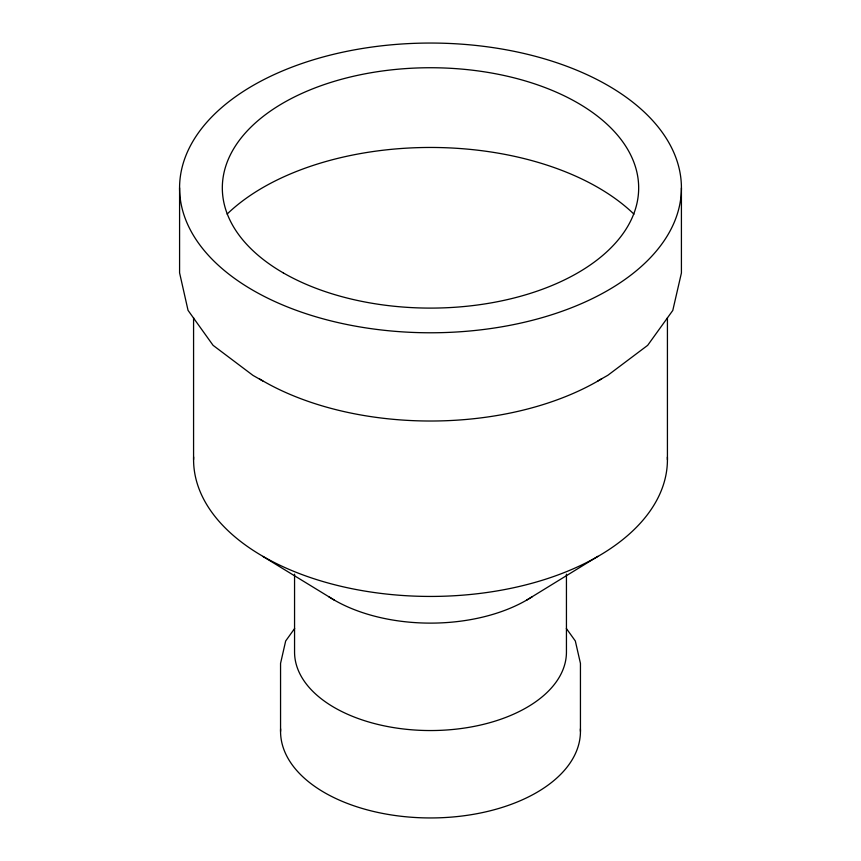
<?xml version="1.0" encoding="UTF-8"?>
<svg xmlns="http://www.w3.org/2000/svg" width="861" height="861" viewBox="0 0 861 861"><rect width="100%" height="100%" fill="white"/><g stroke="black" fill="none" stroke-linecap="round" stroke-linejoin="round"><path stroke-width="1.29" d="M280.557 731.387L280.557 663.39L285.669 640.993L294.656 628.465M294.559 574.179L294.559 652.068A135.941 78.48 0 0 0 430.5 730.548A135.941 78.48 0 0 0 566.441 652.068L566.441 574.179M580.443 731.387L580.443 663.39L575.331 640.993L566.344 628.465M526.62 600.139L597.932 556.314M597.932 380.906L607.834 375.288L647.676 345.336L672.785 310.444L681.417 272.969L681.417 187.978A250.917 144.863 0 0 0 305.138 62.422A250.917 144.863 0 0 0 304.945 313.339A250.917 144.863 0 0 0 681.417 187.978M262.874 381.014L252.983 375.396L213.076 345.336L188.042 310.347L179.583 272.84L179.583 187.849M262.874 556.421L334.38 600.139M667.426 317.763L667.426 459.709M193.574 317.655L193.574 459.591M532.399 596.587A135.941 78.48 0 0 1 328.601 596.587M667.383 457.073A236.926 136.781 0 0 1 430.403 596.436A236.926 136.781 0 0 1 193.628 456.965M601.71 378.786A236.926 136.781 0 0 1 259.387 378.84M227.121 214.077A236.926 136.781 0 0 1 633.976 214.163M580.379 728.89A149.943 86.563 0 0 1 430.5 817.95A149.943 86.563 0 0 1 280.621 728.89M283.301 272.905A208.179 120.185 0 0 0 631.576 219.028A208.179 120.185 0 0 0 376.623 71.829A208.179 120.185 0 0 0 283.301 272.905"/></g></svg>
